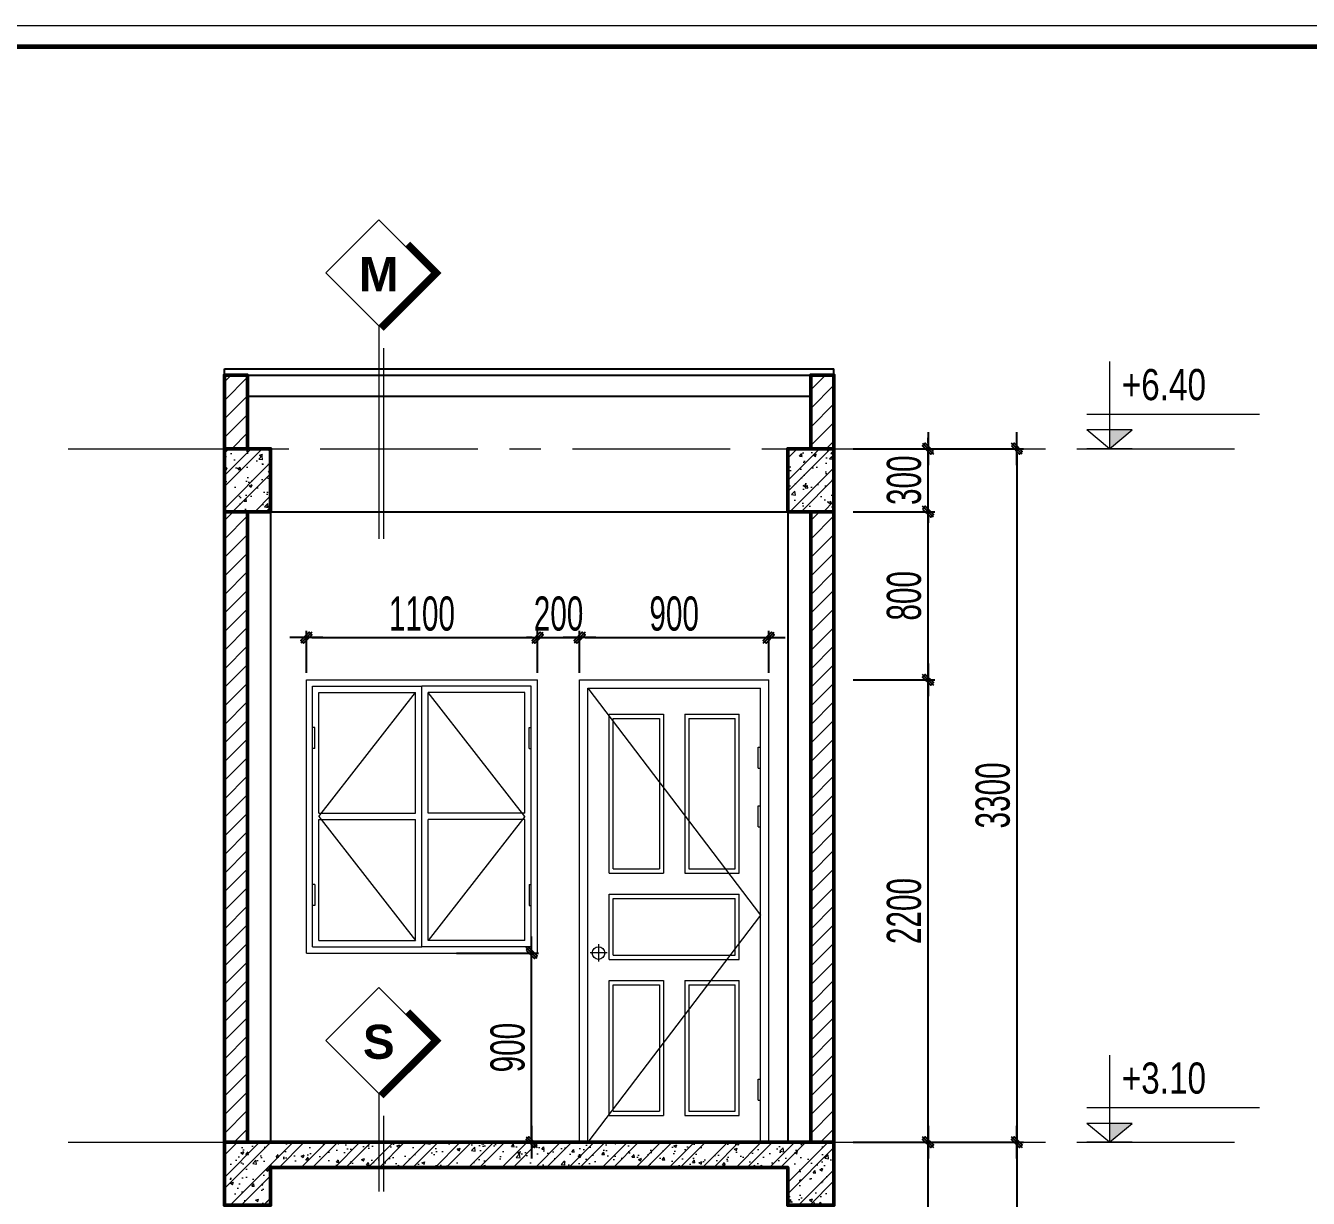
# Model space of a CAD drawing. Header units: millimetres. Extents: x 596422 to 1674380, y -367470 to 58862.
# Drawn here: x 869238 to 875341, y -7943 to -2363 of the extents above; entities that cross this region are included whole.
import ezdxf
from ezdxf.enums import TextEntityAlignment as Align

# ---------------------------------------------------------------- set-up
doc = ezdxf.new("R2010")
doc.units = ezdxf.units.MM
doc.header["$LTSCALE"] = 600
doc.header["$MEASUREMENT"] = 0
doc.linetypes.add('CENTER', pattern=[2, 1.25, -0.25, 0.25, -0.25])
doc.linetypes.add('CENTERX2', pattern=[4, 2.5, -0.5, 0.5, -0.5])
doc.layers.get('0').update_dxf_attribs({"lineweight": 0})
doc.layers.get('Defpoints').update_dxf_attribs({"lineweight": 0})
for name, color, linetype, lineweight in [('EG Dim', 8, 'Continuous', 18), ('LC Hatch', 252, 'Continuous', 9), ('LC Net thay', 7, 'Continuous', 25), ('NET KY HIEU', 31, 'Continuous', 20), ('truc', 76, 'CENTER', 9), ('VAT DUNG TV', 253, 'Continuous', 9), ('wall', 30, 'Continuous', 50)]:
    doc.layers.add(name, color=color, linetype=linetype, lineweight=lineweight)
doc.layers.add('Khungten_LCDI', color=7, linetype='Continuous')
doc.layers.add('Kichthuoc', color=9, linetype='Continuous')
doc.styles.add('CHU THUONG', font='chhbg.shx', dxfattribs={"width": 0.8, "height": 220})
doc.styles.add('CHU TO', font='VHARIALB.TTF')
doc.styles.add('HOATBIF', font='hoatbif.shx', dxfattribs={"width": 0.65})
doc.styles.add('Khungten', font='VHAVAN.TTF', dxfattribs={"width": 0.9, "height": 5000})
doc.styles.add('Title', font='VHAVAN.TTF', dxfattribs={"width": 0.8})
doc.dimstyles.new('1-100', dxfattribs={"dimscale": 300, "dimtxt": 1.2, "dimasz": 0.25, "dimexe": 0.5, "dimexo": 0, "dimgap": 0.3, "dimtad": 1, "dimdec": 0, "dimzin": 0, "dimdsep": 46, "dimtxsty": 'HOATBIF', "dimblk1": 'DOT', "dimblk2": 'DOT', "dimsah": 1, "dimcen": -1, "dimdle": 1, "dimclrd": 256, "dimclre": 256, "dimclrt": 4, "dimadec": 3, "dimazin": 2, "dimtfac": 0.333333, "dimtdec": 0, "dimtix": 1, "dimtmove": 2, "dimatfit": 3, "dimldrblk": 'DOT', "dimfxl": 1, "dimtvp": 0.833333, "dimtolj": 1, "dimtzin": 0, "dimarcsym": 0})
pattern_1 = [(50, (156204.49, -467.82), (143.452037, -12.550427), [15, -165]), (355, (156204.49, -467.82), (-27.750267, 150.438427), [12, -132]), (100.4514, (156216.44, -468.86), (115.701876, 137.887908), [12.748038, -140.228422]), (46.1842, (156204.49, -427.82), (213.44821, -33.103803), [22.5, -247.5]), (96.6356, (156222.28, -430.57), (186.93254, 194.823574), [19.12206, -210.3426]), (351.1842, (156204.5, -427.82), (186.93239, 194.82372), [18, -198]), (21, (156224.49, -437.82), (119.38141, -80.523778), [15, -165]), (326, (156224.49, -437.82), (48.663066, 145.03001), [12, -132]), (71.4514, (156234.44, -444.53), (168.044526, 64.5061), [12.748038, -140.228422]), (37.5, (156204.49, -467.816), (2.431971, 66.5787708), [0, -130.4, 0, -134, 0, -132.5]), (7.5, (156204.49, -467.816), (52.6139075, 78.8823424), [0, -76.4, 0, -127.4, 0, -50.5]), (327.5, (156159.89, -467.816), (106.7644872, -4.5109743), [0, -50, 0, -156, 0, -207]), (317.5, (156139.89, -467.82), (116.637234, 20.020996), [0, -65, 0, -103.6, 0, -147])]
pattern_2 = [(45, (156204.49, -467.82), (-79.549513, 79.549513), []), (45, (156257.52, -467.82), (-79.549513, 79.549513), [])]
pattern_3 = [(45, (-773776.03, -193675.22), (-44.1941738, 44.1941738), [])]

# ---------------------------------------------------------------- blocks, each defined once
blk = doc.blocks.new('LCDI-new')
at = {"layer": 'Defpoints', "lineweight": 0}
blk.add_lwpolyline([(-1626044.71, 488105.01), (-1626044.71, 488402.01), (-1625624.71, 488402.01), (-1625624.71, 488105.01)], close=True, dxfattribs=at)
at = {"layer": 'Khungten_LCDI', "color": 5, "lineweight": 60}
blk.add_lwpolyline([(-1626032.71, 488107.01), (-1626032.71, 488400.01), (-1625626.71, 488400.01), (-1625626.71, 488107.01)], close=True, dxfattribs=at)
at = {"color": 2, "style": 'Title', "width": 1.824646}
for tag, p, p2 in [('TENBANVE1', (-1625663.58, 488164.65), (-1625629.32, 488164.65)), ('TENBANVE2', (-1625663.58, 488157.89), (-1625629.32, 488157.89))]:
    blk.add_attdef(tag, text='', height=2.5, dxfattribs=at).set_placement(p, p2, align=Align.FIT)
at = {"color": 7, "style": 'Khungten', "width": 0.8}
for tag, p in [('REVISION', (-1625637.72, 488146.05)), ('NGAYHT', (-1625637.25, 488137.42))]:
    blk.add_attdef(tag, text='', height=2, dxfattribs=at).set_placement(p, align=Align.CENTER)
at = {"color": 2, "style": 'Title', "width": 0.7}
blk.add_attdef('SOBANVE', text='', height=2.5, dxfattribs=at).set_placement((-1625637.09, 488114.55), align=Align.CENTER)
blk = doc.blocks.new('coss')
at = {"layer": 'NET KY HIEU', "color": 7}
for p, q in [((0, 544), (0, 0)), ((937.7, 214.6), (-141.9, 214.6)), ((0, 0), (-141.4, 117.3)), ((141.4, 117.3), (-141.4, 117.3)), ((0, 0), (141.4, 117.3))]:
    blk.add_line(p, q, dxfattribs=at)
at = {"layer": 'NET KY HIEU', "color": 1, "ltscale": 600}
blk.add_line((141.9, 0), (-141.9, 0), dxfattribs=at)
at = {"layer": 'NET KY HIEU', "ltscale": 600}
blk.add_solid([(0, 0), (0, 117.3), (141.4, 117.3)], dxfattribs=at)
at = {"layer": 'NET KY HIEU', "color": 4, "style": 'CHU THUONG', "width": 0.8}
blk.add_attdef('%%P0.000', text='', height=194.6, dxfattribs=at).set_placement((76.9, 400.4), align=Align.MIDDLE_LEFT)
blk = doc.blocks.new('DOT')
at = {"layer": 'Kichthuoc'}
blk.add_line((-3, 0), (3, 0), dxfattribs=at)
at = {"layer": 'Kichthuoc', "color": 4}
blk.add_line((-1, -1), (1, 1), dxfattribs=at)
blk.add_lwpolyline([(0.5, 1), (-1, -0.5), (-0.5, -1), (1, 0.5)], close=True, dxfattribs=at)
blk = doc.blocks.new('*D468')
at = {"layer": 'Defpoints', "color": 0, "transparency": 16777216}
for p in [(873174.8, -4375.7), (873174.8, -7675.7), (873953.8, -7675.7)]:
    blk.add_point(p, dxfattribs=at)
at = {"layer": 'EG Dim', "lineweight": -2, "transparency": 16777216}
for p, q in [((873174.8, -4375.7), (873986.3, -4375.7)), ((873953.8, -4401.7), (873953.8, -7649.7)), ((873174.8, -7675.7), (873986.3, -7675.7))]:
    blk.add_line(p, q, dxfattribs=at)
at = {"layer": 'EG Dim', "lineweight": -2, "transparency": 16777216, "xscale": 26, "yscale": 26, "zscale": 26}
for p, rotation in [((873953.8, -4375.7), 90), ((873953.8, -7675.7), 270)]:
    blk.add_blockref('DOT', p, dxfattribs=dict(at, rotation=rotation))
at = {"layer": 'EG Dim', "color": 4, "transparency": 16777216, "insert": (873840, -6025.7), "char_height": 162.5, "attachment_point": 5, "rotation": 90, "style": 'HOATBIF'}
blk.add_mtext('\\A1;3300', dxfattribs=at)
blk = doc.blocks.new('_Dot')
at = {"color": 0, "linetype": 'ByBlock', "lineweight": -2}
blk.add_line((-0.5, 0), (-1, 0), dxfattribs=at)
at = {"color": 0, "linetype": 'ByBlock', "const_width": 0.5}
blk.add_lwpolyline([(-0.25, 0, 1), (0.25, 0, 1)], format="xyb", close=True, dxfattribs=at)
blk = doc.blocks.new('*D469')
at = {"layer": 'Defpoints', "color": 0, "transparency": 16777216}
for p in [(873174.8, -7675.7), (873174.8, -10975.7), (873953.8, -10975.7)]:
    blk.add_point(p, dxfattribs=at)
at = {"layer": 'EG Dim', "lineweight": -2, "transparency": 16777216}
for p, q in [((873174.8, -7675.7), (873986.3, -7675.7)), ((873953.8, -7701.7), (873953.8, -10949.7)), ((873174.8, -10975.7), (873986.3, -10975.7))]:
    blk.add_line(p, q, dxfattribs=at)
at = {"layer": 'EG Dim', "lineweight": -2, "transparency": 16777216, "xscale": 26, "yscale": 26, "zscale": 26}
for p, rotation in [((873953.8, -7675.7), 90), ((873953.8, -10975.7), 270)]:
    blk.add_blockref('DOT', p, dxfattribs=dict(at, rotation=rotation))
at = {"layer": 'EG Dim', "color": 4, "transparency": 16777216, "insert": (873840, -9325.7), "char_height": 162.5, "attachment_point": 5, "rotation": 90, "style": 'HOATBIF'}
blk.add_mtext('\\A1;3300', dxfattribs=at)
blk = doc.blocks.new('AE0A15')
for p, q in [((0, 0), (0, 2200)), ((0, 2200), (900, 2200)), ((900, 0), (900, 2200)), ((40, 2160), (860, 1080)), ((40, 2160), (860, 2160)), ((40, 0), (40, 2160)), ((860, 0), (860, 2160)), ((140, 2036.8), (400, 2036.8)), ((140, 1280.2), (140, 2036.8)), ((160, 2016.8), (380, 2016.8)), ((160, 1300.2), (160, 2016.8)), ((380, 2016.8), (380, 1300.2)), ((400, 2036.8), (400, 1280.2)), ((500, 2036.8), (760, 2036.8)), ((500, 2036.8), (500, 1280.2)), ((520, 2016.8), (740, 2016.8)), ((520, 2016.8), (520, 1300.2)), ((740, 1300.2), (740, 2016.8)), ((760, 1280.2), (760, 2036.8)), ((850, 1780), (850, 1880)), ((850, 1880), (860, 1880)), ((850, 1780), (860, 1780)), ((850, 1500), (850, 1600)), ((850, 1600), (860, 1600)), ((850, 1500), (860, 1500)), ((160, 1300.2), (380, 1300.2)), ((520, 1300.2), (740, 1300.2)), ((140, 1280.2), (400, 1280.2)), ((500, 1280.2), (760, 1280.2)), ((140, 1179.9), (760, 1179.9)), ((140, 869.9), (140, 1179.9)), ((160, 1159.9), (740, 1159.9)), ((160, 889.9), (160, 1159.9)), ((740, 889.9), (740, 1159.9)), ((760, 869.9), (760, 1179.9)), ((860, 1080), (40, 0)), ((90, 942.7), (90, 859.7)), ((131.8, 901.2), (50.7, 901.2)), ((140, 869.9), (760, 869.9)), ((160, 889.9), (740, 889.9)), ((140, 126.8), (140, 769.3)), ((140, 769.3), (400, 769.3)), ((160, 146.8), (160, 749.3)), ((160, 749.3), (380, 749.3)), ((380, 749.3), (380, 146.8)), ((400, 769.3), (400, 126.8)), ((500, 769.3), (500, 126.8)), ((500, 769.3), (760, 769.3)), ((520, 749.3), (520, 146.8)), ((520, 749.3), (740, 749.3)), ((740, 146.8), (740, 749.3)), ((760, 126.8), (760, 769.3)), ((850, 200), (850, 300)), ((850, 300), (860, 300)), ((850, 200), (860, 200)), ((140, 126.8), (400, 126.8)), ((160, 146.8), (380, 146.8)), ((500, 126.8), (760, 126.8)), ((520, 146.8), (740, 146.8)), ((0, 0), (900, 0))]:
    blk.add_line(p, q)
blk.add_circle((90, 900), 30)
blk = doc.blocks.new('AE0O05')
for p, q in [((-115, -400), (-115, 900)), ((-115, 900), (985, 900)), ((-85, -370), (-85, 870)), ((-85, 870), (435, 870)), ((435, -370), (435, 870)), ((955, 870), (435, 870)), ((435, -370), (435, 870)), ((955, -370), (955, 870)), ((985, -400), (985, 900)), ((-55, 840), (405, 840)), ((-55, 250), (405, 840)), ((-55, 265), (-55, 840)), ((405, 265), (405, 840)), ((925, 840), (465, 840)), ((925, 250), (465, 840)), ((465, 265), (465, 840)), ((925, 265), (925, 840)), ((-75, 673.4), (-85, 673.4)), ((-75, 573.4), (-75, 673.4)), ((945, 573.4), (945, 673.4)), ((945, 673.4), (955, 673.4)), ((-75, 573.4), (-85, 573.4)), ((945, 573.4), (955, 573.4)), ((-55, 265), (405, 265)), ((-55, 250), (405, -340)), ((925, 265), (465, 265)), ((925, 250), (465, -340)), ((-55, -340), (-55, 235)), ((-55, 235), (405, 235)), ((405, -340), (405, 235)), ((465, -340), (465, 235)), ((925, 235), (465, 235)), ((925, -340), (925, 235)), ((-75, -73.4), (-85, -73.4)), ((-75, -73.4), (-75, -173.4)), ((945, -73.4), (945, -173.4)), ((945, -73.4), (955, -73.4)), ((-75, -173.4), (-85, -173.4)), ((945, -173.4), (955, -173.4)), ((-55, -340), (405, -340)), ((925, -340), (465, -340)), ((-115, -400), (985, -400)), ((-85, -370), (435, -370)), ((955, -370), (435, -370))]:
    blk.add_line(p, q)
blk = doc.blocks.new('*U169')
at = {"layer": 'NET KY HIEU', "color": 1, "lineweight": -2, "ltscale": 600}
blk.add_line((30.4, -144.9), (30.4, -635.3), dxfattribs=at)
blk.add_wipeout([(0, 688.1), (-344, 344), (0, 0), (344, 344)])
at = {"layer": 'NET KY HIEU', "color": 7, "lineweight": -2, "ltscale": 600}
blk.add_line((0, 0), (0, -635.3), dxfattribs=at)
at = {"layer": 'NET KY HIEU', "color": 7, "linetype": 'Continuous', "lineweight": -2}
blk.add_lwpolyline([(0, 0), (344, 344), (0, 688.1), (-344, 344)], close=True, dxfattribs=at)
at = {"layer": 'NET KY HIEU', "linetype": 'Continuous', "lineweight": -2, "const_width": 44.2}
blk.add_lwpolyline([(15.6, -15.6), (375.3, 344), (187.7, 531.7)], dxfattribs=at)
at = {"layer": 'NET KY HIEU', "color": 4, "lineweight": -2, "style": 'CHU TO'}
blk.add_attdef('N1', text='', height=221.2, dxfattribs=at).set_placement((0, 336.2), align=Align.MIDDLE)
blk = doc.blocks.new('*U170')
at = {"layer": 'NET KY HIEU', "color": 1, "lineweight": -2, "ltscale": 600}
blk.add_line((30.4, -144.9), (30.4, -1381.5), dxfattribs=at)
blk.add_wipeout([(0, 688.1), (-344, 344), (0, 0), (344, 344)])
at = {"layer": 'NET KY HIEU', "color": 7, "lineweight": -2, "ltscale": 600}
blk.add_line((0, 0), (0, -1381.5), dxfattribs=at)
at = {"layer": 'NET KY HIEU', "color": 7, "linetype": 'Continuous', "lineweight": -2}
blk.add_lwpolyline([(0, 0), (344, 344), (0, 688.1), (-344, 344)], close=True, dxfattribs=at)
at = {"layer": 'NET KY HIEU', "linetype": 'Continuous', "lineweight": -2, "const_width": 44.2}
blk.add_lwpolyline([(15.6, -15.6), (375.3, 344), (187.7, 531.7)], dxfattribs=at)
at = {"layer": 'NET KY HIEU', "color": 4, "lineweight": -2, "style": 'CHU TO'}
blk.add_attdef('N1', text='', height=221.2, dxfattribs=at).set_placement((0, 336.2), align=Align.MIDDLE)
blk = doc.blocks.new('*D480')
at = {"layer": 'Defpoints', "color": 0, "transparency": 16777216}
for p in [(873174.8, -4375.7), (873531.4, -4375.7), (873174.8, -4675.7)]:
    blk.add_point(p, dxfattribs=at)
at = {"layer": 'EG Dim', "lineweight": -2, "transparency": 16777216}
for p, q in [((873531.4, -4349.7), (873531.4, -4323.7)), ((873174.8, -4375.7), (873563.9, -4375.7)), ((873531.4, -4675.7), (873531.4, -4375.7)), ((873174.8, -4675.7), (873563.9, -4675.7)), ((873531.4, -4701.7), (873531.4, -4727.7))]:
    blk.add_line(p, q, dxfattribs=at)
at = {"layer": 'EG Dim', "lineweight": -2, "transparency": 16777216, "xscale": 26, "yscale": 26, "zscale": 26}
for p, rotation in [((873531.4, -4375.7), 270), ((873531.4, -4675.7), 90)]:
    blk.add_blockref('DOT', p, dxfattribs=dict(at, rotation=rotation))
at = {"layer": 'EG Dim', "color": 4, "transparency": 16777216, "insert": (873417.7, -4525.7), "char_height": 162.5, "attachment_point": 5, "rotation": 90, "style": 'HOATBIF'}
blk.add_mtext('\\A1;300', dxfattribs=at)
blk = doc.blocks.new('*D481')
at = {"layer": 'Defpoints', "color": 0, "transparency": 16777216}
for p in [(873174.8, -4675.7), (873531.4, -4675.7), (873174.8, -5475.7)]:
    blk.add_point(p, dxfattribs=at)
at = {"layer": 'EG Dim', "lineweight": -2, "transparency": 16777216}
for p, q in [((873174.8, -4675.7), (873563.9, -4675.7)), ((873531.4, -5449.7), (873531.4, -4701.7)), ((873174.8, -5475.7), (873563.9, -5475.7))]:
    blk.add_line(p, q, dxfattribs=at)
at = {"layer": 'EG Dim', "lineweight": -2, "transparency": 16777216, "xscale": 26, "yscale": 26, "zscale": 26}
for p, rotation in [((873531.4, -4675.7), 90), ((873531.4, -5475.7), 270)]:
    blk.add_blockref('DOT', p, dxfattribs=dict(at, rotation=rotation))
at = {"layer": 'EG Dim', "color": 4, "transparency": 16777216, "insert": (873417.7, -5075.7), "char_height": 162.5, "attachment_point": 5, "rotation": 90, "style": 'HOATBIF'}
blk.add_mtext('\\A1;800', dxfattribs=at)
blk = doc.blocks.new('*D482')
at = {"layer": 'Defpoints', "color": 0, "transparency": 16777216}
for p in [(873174.8, -5475.7), (873531.4, -5475.7), (873174.8, -7675.7)]:
    blk.add_point(p, dxfattribs=at)
at = {"layer": 'EG Dim', "lineweight": -2, "transparency": 16777216}
for p, q in [((873174.8, -5475.7), (873563.9, -5475.7)), ((873531.4, -7649.7), (873531.4, -5501.7)), ((873174.8, -7675.7), (873563.9, -7675.7))]:
    blk.add_line(p, q, dxfattribs=at)
at = {"layer": 'EG Dim', "lineweight": -2, "transparency": 16777216, "xscale": 26, "yscale": 26, "zscale": 26}
for p, rotation in [((873531.4, -5475.7), 90), ((873531.4, -7675.7), 270)]:
    blk.add_blockref('DOT', p, dxfattribs=dict(at, rotation=rotation))
at = {"layer": 'EG Dim', "color": 4, "transparency": 16777216, "insert": (873417.7, -6575.7), "char_height": 162.5, "attachment_point": 5, "rotation": 90, "style": 'HOATBIF'}
blk.add_mtext('\\A1;2200', dxfattribs=at)
blk = doc.blocks.new('*D483')
at = {"layer": 'Defpoints', "color": 0, "transparency": 16777216}
for p in [(871673.7, -5274.9), (870573.7, -5442.1), (871673.7, -5442.1)]:
    blk.add_point(p, dxfattribs=at)
at = {"layer": 'EG Dim', "lineweight": -2, "transparency": 16777216}
for p, q in [((870573.7, -5442.1), (870573.7, -5242.4)), ((871673.7, -5442.1), (871673.7, -5242.4)), ((870599.7, -5274.9), (871647.7, -5274.9))]:
    blk.add_line(p, q, dxfattribs=at)
at = {"layer": 'EG Dim', "lineweight": -2, "transparency": 16777216, "xscale": 26, "yscale": 26, "zscale": 26, "rotation": 180}
blk.add_blockref('DOT', (870573.7, -5274.9), dxfattribs=at)
at = {"layer": 'EG Dim', "lineweight": -2, "transparency": 16777216, "xscale": 26, "yscale": 26, "zscale": 26}
blk.add_blockref('DOT', (871673.7, -5274.9), dxfattribs=at)
at = {"layer": 'EG Dim', "color": 4, "transparency": 16777216, "insert": (871123.7, -5161.2), "char_height": 162.5, "attachment_point": 5, "style": 'HOATBIF'}
blk.add_mtext('\\A1;1100', dxfattribs=at)
blk = doc.blocks.new('*D484')
at = {"layer": 'Defpoints', "color": 0, "transparency": 16777216}
for p in [(871873.7, -5274.9), (871673.7, -5442.1), (871873.7, -5442.1)]:
    blk.add_point(p, dxfattribs=at)
at = {"layer": 'EG Dim', "lineweight": -2, "transparency": 16777216}
for p, q in [((871673.7, -5442.1), (871673.7, -5242.4)), ((871873.7, -5442.1), (871873.7, -5242.4)), ((871647.7, -5274.9), (871621.7, -5274.9)), ((871673.7, -5274.9), (871873.7, -5274.9)), ((871899.7, -5274.9), (871925.7, -5274.9))]:
    blk.add_line(p, q, dxfattribs=at)
at = {"layer": 'EG Dim', "lineweight": -2, "transparency": 16777216, "xscale": 26, "yscale": 26, "zscale": 26}
blk.add_blockref('DOT', (871673.7, -5274.9), dxfattribs=at)
at = {"layer": 'EG Dim', "lineweight": -2, "transparency": 16777216, "xscale": 26, "yscale": 26, "zscale": 26, "rotation": 180}
blk.add_blockref('DOT', (871873.7, -5274.9), dxfattribs=at)
at = {"layer": 'EG Dim', "color": 4, "transparency": 16777216, "insert": (871773.7, -5161.2), "char_height": 162.5, "attachment_point": 5, "style": 'HOATBIF'}
blk.add_mtext('\\A1;200', dxfattribs=at)
blk = doc.blocks.new('*D485')
at = {"layer": 'Defpoints', "color": 0, "transparency": 16777216}
for p in [(872773.7, -5274.9), (871873.7, -5442.1), (872773.7, -5442.1)]:
    blk.add_point(p, dxfattribs=at)
at = {"layer": 'EG Dim', "lineweight": -2, "transparency": 16777216}
for p, q in [((871873.7, -5442.1), (871873.7, -5242.4)), ((872773.7, -5442.1), (872773.7, -5242.4)), ((871899.7, -5274.9), (872747.7, -5274.9))]:
    blk.add_line(p, q, dxfattribs=at)
at = {"layer": 'EG Dim', "lineweight": -2, "transparency": 16777216, "xscale": 26, "yscale": 26, "zscale": 26, "rotation": 180}
blk.add_blockref('DOT', (871873.7, -5274.9), dxfattribs=at)
at = {"layer": 'EG Dim', "lineweight": -2, "transparency": 16777216, "xscale": 26, "yscale": 26, "zscale": 26}
blk.add_blockref('DOT', (872773.7, -5274.9), dxfattribs=at)
at = {"layer": 'EG Dim', "color": 4, "transparency": 16777216, "insert": (872323.7, -5161.2), "char_height": 162.5, "attachment_point": 5, "style": 'HOATBIF'}
blk.add_mtext('\\A1;900', dxfattribs=at)
blk = doc.blocks.new('*D486')
at = {"layer": 'Defpoints', "color": 0, "transparency": 16777216}
for p in [(871288.9, -6775.7), (871645.6, -6775.7), (871288.9, -7675.7)]:
    blk.add_point(p, dxfattribs=at)
at = {"layer": 'EG Dim', "lineweight": -2, "transparency": 16777216}
for p, q in [((871288.9, -6775.7), (871678.1, -6775.7)), ((871645.6, -7649.7), (871645.6, -6801.7)), ((871288.9, -7675.7), (871678.1, -7675.7))]:
    blk.add_line(p, q, dxfattribs=at)
at = {"layer": 'EG Dim', "lineweight": -2, "transparency": 16777216, "xscale": 26, "yscale": 26, "zscale": 26}
for p, rotation in [((871645.6, -6775.7), 90), ((871645.6, -7675.7), 270)]:
    blk.add_blockref('DOT', p, dxfattribs=dict(at, rotation=rotation))
at = {"layer": 'EG Dim', "color": 4, "transparency": 16777216, "insert": (871531.8, -7225.7), "char_height": 162.5, "attachment_point": 5, "rotation": 90, "style": 'HOATBIF'}
blk.add_mtext('\\A1;900', dxfattribs=at)
blk = doc.blocks.new('*D488')
at = {"layer": 'Defpoints', "color": 0, "transparency": 16777216}
for p in [(873174.8, -7675.7), (873531.4, -7675.7), (873174.8, -8775.7)]:
    blk.add_point(p, dxfattribs=at)
at = {"layer": 'EG Dim', "lineweight": -2, "transparency": 16777216}
for p, q in [((873174.8, -7675.7), (873563.9, -7675.7)), ((873531.4, -8749.7), (873531.4, -7701.7)), ((873174.8, -8775.7), (873563.9, -8775.7))]:
    blk.add_line(p, q, dxfattribs=at)
at = {"layer": 'EG Dim', "lineweight": -2, "transparency": 16777216, "xscale": 26, "yscale": 26, "zscale": 26}
for p, rotation in [((873531.4, -7675.7), 90), ((873531.4, -8775.7), 270)]:
    blk.add_blockref('DOT', p, dxfattribs=dict(at, rotation=rotation))
at = {"layer": 'EG Dim', "color": 4, "transparency": 16777216, "insert": (873417.7, -8225.7), "char_height": 162.5, "attachment_point": 5, "rotation": 90, "style": 'HOATBIF'}
blk.add_mtext('\\A1;1100', dxfattribs=at)

msp = doc.modelspace()

# ---------------------------------------------------------------- hatches: boundary and pattern name
at = {"layer": 'LC Hatch', "ltscale": 2}
h = msp.add_hatch(dxfattribs=at)
h.set_pattern_fill('ANSI31', color=256, scale=500, double=1)
h.set_pattern_definition(pattern_3)
h.paths.add_polyline_path([(870293.7, -4025.7), (870183.7, -4025.7), (870183.7, -4375.7), (870293.7, -4375.7)])
h = msp.add_hatch(dxfattribs=at)
h.set_pattern_fill('ANSI31', color=256, scale=500, double=1)
h.set_pattern_definition(pattern_3)
h.paths.add_polyline_path([(872973.8, -4025.7), (873083.8, -4025.7), (873083.8, -4375.7), (872973.8, -4375.7)])
at = {"layer": 'LC Hatch'}
h = msp.add_hatch(dxfattribs=at)
h.set_pattern_fill('THEP', color=256, scale=300)
h.set_pattern_definition(pattern_2)
h.paths.add_polyline_path([(870403.7, -4675.7), (870183.7, -4675.7), (870183.7, -4375.7), (870403.7, -4375.7)])
h = msp.add_hatch(dxfattribs=at)
h.set_pattern_fill('AR-CONC', color=256, scale=20)
h.set_pattern_definition(pattern_1)
h.paths.add_polyline_path([(870403.7, -4675.7), (870183.7, -4675.7), (870183.7, -4375.7), (870403.7, -4375.7)])
h = msp.add_hatch(dxfattribs=at)
h.set_pattern_fill('THEP', color=256, scale=300)
h.set_pattern_definition(pattern_2)
h.paths.add_polyline_path([(872863.8, -4675.7), (873083.8, -4675.7), (873083.8, -4375.7), (872863.8, -4375.7)])
h = msp.add_hatch(dxfattribs=at)
h.set_pattern_fill('AR-CONC', color=256, scale=20)
h.set_pattern_definition(pattern_1)
h.paths.add_polyline_path([(872863.8, -4675.7), (873083.8, -4675.7), (873083.8, -4375.7), (872863.8, -4375.7)])
at = {"layer": 'LC Hatch', "ltscale": 2}
h = msp.add_hatch(dxfattribs=at)
h.set_pattern_fill('ANSI31', color=256, scale=500, double=1)
h.set_pattern_definition([(45, (-773776.03, -197074.92), (-44.1941738, 44.1941738), [])])
h.paths.add_polyline_path([(870293.7, -7675.7), (870293.7, -4675.7), (870183.7, -4675.7), (870183.7, -7675.7)])
h = msp.add_hatch(dxfattribs=at)
h.set_pattern_fill('ANSI31', color=256, scale=500, double=1)
h.set_pattern_definition([(45, (-770985.92, -197074.92), (-44.1941738, 44.1941738), [])])
h.paths.add_polyline_path([(873083.8, -7675.7), (873083.8, -4675.7), (872973.8, -4675.7), (872973.8, -7675.7)])
at = {"layer": 'LC Hatch'}
h = msp.add_hatch(dxfattribs=at)
h.set_pattern_fill('AR-CONC', color=256, scale=20)
h.set_pattern_definition(pattern_1)
h.paths.add_polyline_path([(873083.8, -7675.7), (870183.7, -7675.7), (870183.7, -7975.7), (870403.7, -7975.7), (870403.7, -7795.7), (872863.8, -7795.7), (872863.8, -7975.7), (873083.8, -7975.7)])
h = msp.add_hatch(dxfattribs=at)
h.set_pattern_fill('THEP', color=256, scale=300)
h.set_pattern_definition(pattern_2)
h.paths.add_polyline_path([(873083.8, -7675.7), (870183.7, -7675.7), (870183.7, -7975.7), (870403.7, -7975.7), (870403.7, -7795.7), (872863.8, -7795.7), (872863.8, -7975.7), (873083.8, -7975.7)])

# ---------------------------------------------------------------- linework, layer by layer
at = {"layer": 'LC Net thay'}
for p, q in [((870183.7, -3995.7), (873083.8, -3995.7)), ((870183.7, -4025.7), (870183.7, -3995.7)), ((870183.7, -4025.7), (873083.8, -4025.7)), ((873083.8, -4025.7), (873083.8, -3995.7)), ((870293.7, -4125.7), (872973.8, -4125.7)), ((870403.7, -4675.7), (870403.7, -7675.7)), ((870403.7, -4675.7), (872863.8, -4675.7)), ((872863.8, -4675.7), (872863.8, -7675.7))]:
    msp.add_line(p, q, dxfattribs=at)
at = {"layer": 'truc', "linetype": 'CENTERX2', "ltscale": 0.5}
for p, q in [((869440, -4375.7), (875104, -4375.7)), ((869440, -7675.7), (875104, -7675.7))]:
    msp.add_line(p, q, dxfattribs=at)
at = {"layer": 'wall'}
for points in [[(870293.7, -4375.7), (870293.7, -4025.7), (870183.7, -4025.7), (870183.7, -4375.7)], [(872973.8, -4375.7), (872973.8, -4025.7), (873083.8, -4025.7), (873083.8, -4375.7)], [(870403.7, -4675.7), (870183.7, -4675.7), (870183.7, -4375.7), (870403.7, -4375.7)], [(872863.8, -4675.7), (873083.8, -4675.7), (873083.8, -4375.7), (872863.8, -4375.7)], [(870293.7, -7675.7), (870293.7, -4675.7), (870183.7, -4675.7), (870183.7, -7675.7)], [(873083.8, -7675.7), (873083.8, -4675.7), (872973.8, -4675.7), (872973.8, -7675.7)]]:
    msp.add_lwpolyline(points, close=True, dxfattribs=at)
at = {"layer": 'wall', "ltscale": 2}
msp.add_lwpolyline([(873083.8, -7675.7), (870183.7, -7675.7), (870183.7, -7975.7), (870403.7, -7975.7), (870403.7, -7795.7), (872863.8, -7795.7), (872863.8, -7975.7), (873083.8, -7975.7)], close=True, dxfattribs=at)

# ---------------------------------------------------------------- block references
ref = msp.add_blockref('coss', (874394.3, -4375.7), dxfattribs=dict(xscale=0.7619999999999999, yscale=0.7619999999999999, zscale=0.7619999999999999))
ref.add_attrib('%%P0.000', '+6.40', dxfattribs={"layer": 'NET KY HIEU', "color": 3, "height": 148.3, "style": 'CHU THUONG', "width": 0.8}).set_placement((874452.8, -4070.6), align=Align.MIDDLE_LEFT)
ref = msp.add_blockref('coss', (874394.3, -7675.7), dxfattribs=dict(xscale=0.7619999999999999, yscale=0.7619999999999999, zscale=0.7619999999999999))
ref.add_attrib('%%P0.000', '+3.10', dxfattribs={"layer": 'NET KY HIEU', "color": 3, "height": 148.3, "style": 'CHU THUONG', "width": 0.8}).set_placement((874452.8, -7370.6), align=Align.MIDDLE_LEFT)
at = {"layer": 'Kichthuoc', "xscale": 50.00000000005321, "yscale": 50.00000000005321, "zscale": 50.00000000005321}
msp.add_blockref('LCDI-new', (82162678.8, -24422463), dxfattribs=at)
at = {"layer": 'VAT DUNG TV'}
for name, p in [('AE0O05', (870688.7, -6375.7)), ('AE0A15', (871873.7, -7675.7))]:
    msp.add_blockref(name, p, dxfattribs=at)

# ---------------------------------------------------------------- dimensions: what is measured, and where the dimension line sits
at = {"layer": 'EG Dim'}
for base, p1, p2, picture, middle in [((873953.8, -7675.7), (873174.8, -4375.7), (873174.8, -7675.7), '*D468', (873840, -6025.7)), ((873531.4, -4375.7), (873174.8, -4675.7), (873174.8, -4375.7), '*D480', (873417.7, -4525.7)), ((873531.4, -4675.7), (873174.8, -5475.7), (873174.8, -4675.7), '*D481', (873417.7, -5075.7)), ((873531.4, -5475.7), (873174.8, -7675.7), (873174.8, -5475.7), '*D482', (873417.7, -6575.7)), ((871645.6, -6775.7), (871288.9, -7675.7), (871288.9, -6775.7), '*D486', (871531.8, -7225.7)), ((873953.8, -10975.7), (873174.8, -7675.7), (873174.8, -10975.7), '*D469', (873840, -9325.7)), ((873531.4, -7675.7), (873174.8, -8775.7), (873174.8, -7675.7), '*D488', (873417.7, -8225.7))]:
    dim = msp.add_linear_dim(base=base, p1=p1, p2=p2, angle=90, dimstyle='1-100', override={"dimscale": 65, "dimtxt": 2.5, "dimasz": 0.4, "dimgap": 0.5}, dxfattribs=at)
    dim.commit()
    dim.dimension.update_dxf_attribs({"geometry": picture, "text_midpoint": middle})
for base, p1, p2, picture, middle in [((871673.7, -5274.9), (870573.7, -5442.1), (871673.7, -5442.1), '*D483', (871123.7, -5161.2)), ((871873.7, -5274.9), (871673.7, -5442.1), (871873.7, -5442.1), '*D484', (871773.7, -5161.2)), ((872773.7, -5274.9), (871873.7, -5442.1), (872773.7, -5442.1), '*D485', (872323.7, -5161.2))]:
    dim = msp.add_linear_dim(base=base, p1=p1, p2=p2, dimstyle='1-100', override={"dimscale": 65, "dimtxt": 2.5, "dimasz": 0.4, "dimgap": 0.5}, dxfattribs=at)
    dim.commit()
    dim.dimension.update_dxf_attribs({"geometry": picture, "text_midpoint": middle})

# ---------------------------------------------------------------- next in the draw order: block references
at = {"xscale": 0.7333333333604968, "yscale": 0.7333333333604968, "zscale": 0.7333333333604968}
for name, p, values in [('*U170', (870918.4, -3791.7), {'N1': 'M'}), ('*U169', (870918.4, -7444.4), {'N1': 'S'})]:
    msp.add_blockref(name, p, dxfattribs=at).add_auto_attribs(values)

doc.saveas('drawing.dxf')
